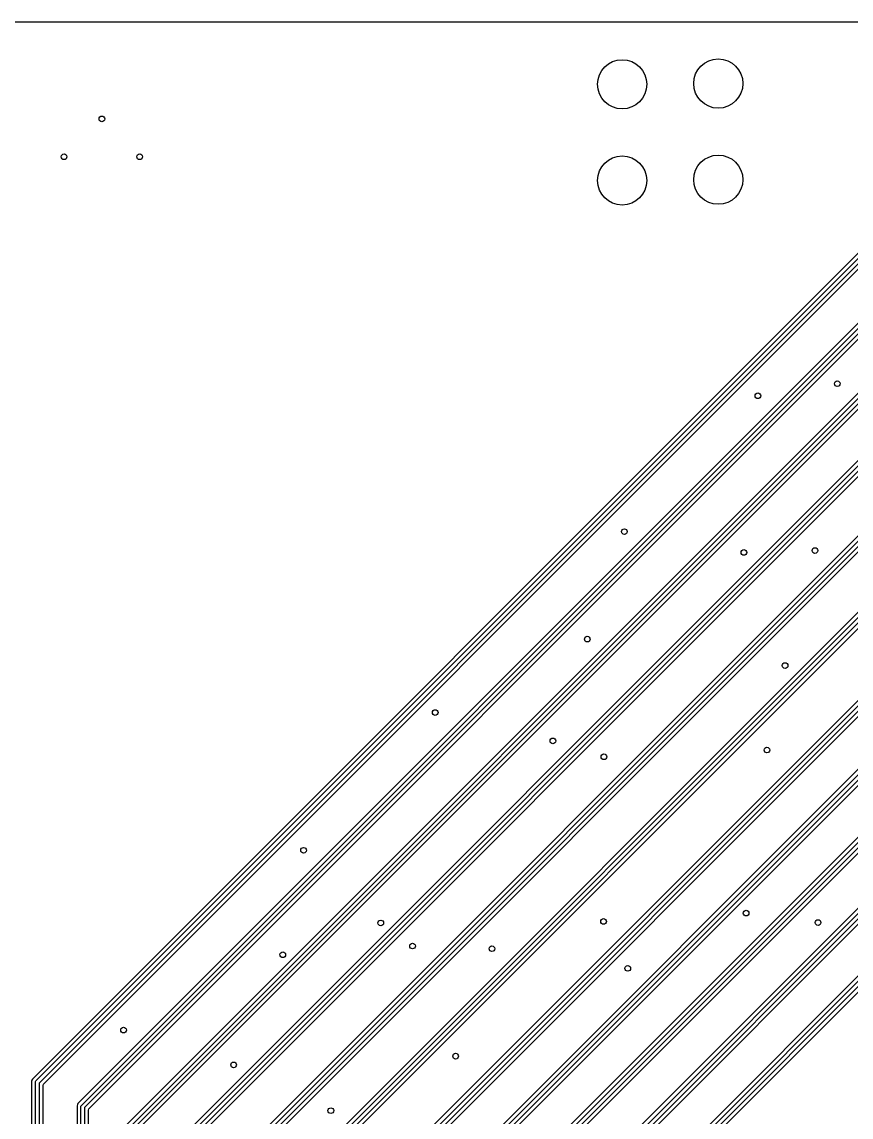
# Model space of a CAD drawing. Extents: x 114.9 to 199.6, y -137.1 to -76.7.
# Drawn here: x 155.62 to 177.54, y -105.59 to -76.65 of the extents above; entities that cross this region are included whole.
import ezdxf

# ---------------------------------------------------------------- set-up
doc = ezdxf.new("R2010")
doc.units = 0
doc.layers.add('BLACK', color=7, linetype='CONTINUOUS')

msp = doc.modelspace()

# ---------------------------------------------------------------- linework, layer by layer
at = {"layer": 'BLACK', "linetype": 'CONTINUOUS'}
for p, q in [((115.67417, -76.6505), (198.78583, -76.6505)), ((178.424746, -82.062413), (155.902413, -104.584746)), ((155.994645, -104.634645), (178.474645, -82.154645)), ((178.53071, -82.24), (156.08, -104.69071)), ((156.194852, -104.717988), (178.557988, -82.354852)), ((178.314745, -84.022415), (157.102414, -105.234745)), ((157.194645, -105.284645), (178.364645, -84.114645)), ((178.42071, -84.2), (157.28, -105.34071)), ((157.394852, -105.367987), (178.447987, -84.314852)), ((179.144744, -85.042415), (158.302414, -105.884744)), ((158.394645, -105.934645), (179.194645, -85.134645)), ((179.25071, -85.22), (158.48, -105.99071)), ((158.594852, -106.017987), (179.277987, -85.334852)), ((179.914745, -86.052415), (159.502414, -106.464745)), ((159.594645, -106.514645), (179.964644, -86.144645)), ((180.020711, -86.23), (159.68, -106.57071)), ((159.794852, -106.597987), (180.047987, -86.344852)), ((180.904745, -87.052415), (160.702414, -107.254745)), ((160.794645, -107.304645), (180.954644, -87.144645)), ((181.010711, -87.23), (160.88, -107.36071)), ((160.994852, -107.387987), (181.037987, -87.344852)), ((181.924745, -88.052413), (161.902414, -108.074745)), ((161.994645, -108.124645), (181.974645, -88.144645)), ((182.03071, -88.23), (162.08, -108.18071)), ((162.194852, -108.207988), (182.057988, -88.344852)), ((182.254745, -90.052415), (163.102414, -109.204745)), ((163.194645, -109.254645), (182.304645, -90.144645)), ((182.36071, -90.23), (163.28, -109.31071)), ((163.394852, -109.337987), (182.387987, -90.344852)), ((183.074745, -91.052413), (164.832414, -109.294745)), ((164.924645, -109.344645), (183.124645, -91.144645)), ((183.18071, -91.23), (165.01, -109.40071)), ((165.124852, -109.427988), (183.207988, -91.344852)), ((183.854745, -92.062415), (166.532414, -109.384745)), ((166.624645, -109.434645), (183.904644, -92.154645)), ((183.960711, -92.24), (166.71, -109.49071)), ((166.824852, -109.517987), (183.987987, -92.354852)), ((184.754745, -93.042414), (168.512413, -109.284745)), ((168.604645, -109.334645), (184.804645, -93.134644)), ((184.860711, -93.22), (168.69, -109.39071)), ((168.804852, -109.417987), (184.887987, -93.334852)), ((185.534744, -94.052415), (169.932413, -109.654745)), ((170.024645, -109.704645), (185.584645, -94.144645)), ((185.64071, -94.23), (170.11, -109.76071)), ((170.224852, -109.787987), (185.667987, -94.344852)), ((155.88899, -104.617151), (155.8795, -104.640064)), ((155.8795, -104.640064), (155.8795, -104.640065)), ((155.8795, -104.640065), (155.8795, -134.270767)), ((155.902413, -104.584746), (155.88899, -104.617149)), ((155.88899, -104.617149), (155.88899, -104.617151)), ((155.98, -104.67), (155.983806, -104.650866)), ((155.98, -134.4), (155.98, -104.67)), ((155.983806, -104.650866), (155.994645, -104.634645)), ((156.08, -104.69071), (156.08, -134.4)), ((156.1805, -104.752636), (156.194852, -104.717988)), ((156.1805, -134.270767), (156.1805, -104.752636)), ((157.093013, -105.257442), (157.0795, -105.290062)), ((157.0795, -105.290062), (157.0795, -134.270767)), ((157.093014, -105.25744), (157.093013, -105.257442)), ((157.102411, -105.23475), (157.093014, -105.25744)), ((157.102414, -105.234745), (157.102411, -105.23475)), ((157.18, -105.32), (157.183806, -105.300866)), ((157.18, -134.4), (157.18, -105.32)), ((157.183806, -105.300866), (157.194645, -105.284645)), ((157.28, -105.34071), (157.28, -134.4)), ((157.3805, -105.402635), (157.394852, -105.367987)), ((157.3805, -134.270767), (157.3805, -105.402635))]:
    msp.add_line(p, q, dxfattribs=at)
at = {"layer": 'BLACK'}
for centre, radius in [((171.493, -78.3), 0.65), ((174.033, -78.28), 0.65), ((157.736, -79.2135), 0.075), ((156.736, -80.2135), 0.075), ((158.736, -80.2135), 0.075), ((171.493, -80.84), 0.65), ((174.033, -80.82), 0.65), ((177.18, -86.21), 0.075), ((175.08, -86.53), 0.075), ((171.55, -90.12), 0.075), ((176.59, -90.62), 0.075), ((174.71, -90.67), 0.075), ((170.57, -92.96), 0.075), ((175.8, -93.66), 0.075), ((166.55, -94.9), 0.075), ((169.66, -95.65), 0.075), ((171.01, -96.07), 0.075), ((175.32, -95.89), 0.075), ((163.07, -98.54), 0.075), ((174.77, -100.2), 0.075), ((165.11, -100.46), 0.075), ((171, -100.42), 0.075), ((176.67, -100.45), 0.075), ((165.95, -101.07), 0.075), ((162.52, -101.3), 0.075), ((168.05, -101.14), 0.075), ((171.64, -101.66), 0.075), ((158.31, -103.29), 0.075), ((161.22, -104.21), 0.075), ((167.09, -103.98), 0.075), ((163.79, -105.42), 0.075)]:
    msp.add_circle(centre, radius, dxfattribs=at)
at = {"layer": 'WHITE'}
for centre, radius in [((171.493, -78.3), 0.65), ((174.033, -78.28), 0.65), ((157.736, -79.2135), 0.075), ((156.736, -80.2135), 0.075), ((158.736, -80.2135), 0.075), ((171.493, -80.84), 0.65), ((174.033, -80.82), 0.65), ((177.18, -86.21), 0.075), ((175.08, -86.53), 0.075), ((171.55, -90.12), 0.075), ((176.59, -90.62), 0.075), ((174.71, -90.67), 0.075), ((170.57, -92.96), 0.075), ((175.8, -93.66), 0.075), ((166.55, -94.9), 0.075), ((169.66, -95.65), 0.075), ((171.01, -96.07), 0.075), ((175.32, -95.89), 0.075), ((163.07, -98.54), 0.075), ((174.77, -100.2), 0.075), ((165.11, -100.46), 0.075), ((171, -100.42), 0.075), ((176.67, -100.45), 0.075), ((165.95, -101.07), 0.075), ((162.52, -101.3), 0.075), ((168.05, -101.14), 0.075), ((171.64, -101.66), 0.075), ((158.31, -103.29), 0.075), ((161.22, -104.21), 0.075), ((167.09, -103.98), 0.075), ((163.79, -105.42), 0.075)]:
    msp.add_circle(centre, radius, dxfattribs=at)

doc.saveas('drawing.dxf')
